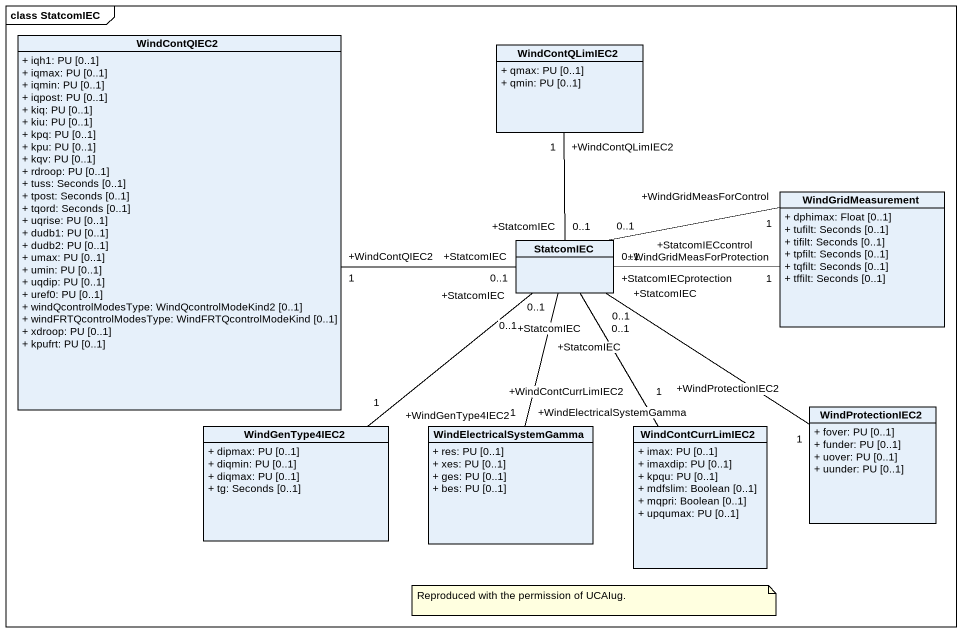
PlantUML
@startuml
mainframe class StatcomIEC
hide circle
hide empty members
skinparam classAttributeIconSize 0
class WindContQIEC2 {
  + iqh1: PU [0..1]
  + iqmax: PU [0..1]
  + iqmin: PU [0..1]
  + iqpost: PU [0..1]
  + kiq: PU [0..1]
  + kiu: PU [0..1]
  + kpq: PU [0..1]
  + kpu: PU [0..1]
  + kqv: PU [0..1]
  + rdroop: PU [0..1]
  + tuss: Seconds [0..1]
  + tpost: Seconds [0..1]
  + tqord: Seconds [0..1]
  + uqrise: PU [0..1]
  + dudb1: PU [0..1]
  + dudb2: PU [0..1]
  + umax: PU [0..1]
  + umin: PU [0..1]
  + uqdip: PU [0..1]
  + uref0: PU [0..1]
  + windQcontrolModesType: WindQcontrolModeKind2 [0..1]
  + windFRTQcontrolModesType: WindFRTQcontrolModeKind [0..1]
  + xdroop: PU [0..1]
  + kpufrt: PU [0..1]
}
class WindContQLimIEC2 {
  + qmax: PU [0..1]
  + qmin: PU [0..1]
}
class WindGridMeasurement {
  + dphimax: Float [0..1]
  + tufilt: Seconds [0..1]
  + tifilt: Seconds [0..1]
  + tpfilt: Seconds [0..1]
  + tqfilt: Seconds [0..1]
  + tffilt: Seconds [0..1]
}
class StatcomIEC
class WindGenType4IEC2 {
  + dipmax: PU [0..1]
  + diqmin: PU [0..1]
  + diqmax: PU [0..1]
  + tg: Seconds [0..1]
}
class WindElectricalSystemGamma {
  + res: PU [0..1]
  + xes: PU [0..1]
  + ges: PU [0..1]
  + bes: PU [0..1]
}
class WindContCurrLimIEC2 {
  + imax: PU [0..1]
  + imaxdip: PU [0..1]
  + kpqu: PU [0..1]
  + mdfslim: Boolean [0..1]
  + mqpri: Boolean [0..1]
  + upqumax: PU [0..1]
}
class WindProtectionIEC2 {
  + fover: PU [0..1]
  + funder: PU [0..1]
  + uover: PU [0..1]
  + uunder: PU [0..1]
}
WindContQIEC2 "+WindContQIEC2\n1" -right- "+StatcomIEC\n0..1" StatcomIEC
WindContQLimIEC2 "+WindContQLimIEC2\n1" -- "+StatcomIEC\n0..1" StatcomIEC
WindGridMeasurement "+WindGridMeasForProtection\n1" -left- "+StatcomIECprotection\n0..1" StatcomIEC
WindGridMeasurement "+WindGridMeasForControl\n1" -left- "+StatcomIECcontrol\n0..1" StatcomIEC
WindGenType4IEC2 "+WindGenType4IEC2\n1" -up- "+StatcomIEC\n0..1" StatcomIEC
WindElectricalSystemGamma "+WindElectricalSystemGamma\n1" -up- "+StatcomIEC\n0..1" StatcomIEC
WindContCurrLimIEC2 "+WindContCurrLimIEC2\n1" -up- "+StatcomIEC\n0..1" StatcomIEC
WindProtectionIEC2 "+WindProtectionIEC2\n1" -up- "+StatcomIEC\n0..1" StatcomIEC
note as N1
  Reproduced with the permission of UCAIug.
end note
@enduml
